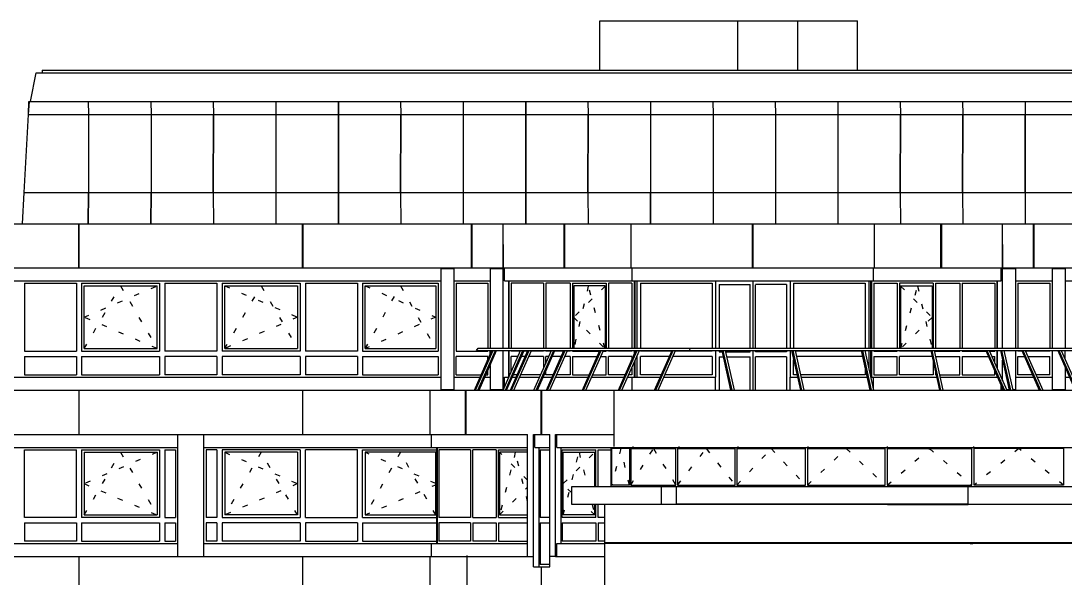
# Model space of a CAD drawing. Header units: metres. Extents: x -28.8 to 64.1, y -6.3 to 17.4.
# Drawn here: x -12.31 to 7.75, y 6.69 to 17.4 of the extents above; entities that cross this region are included whole.
import ezdxf

# ---------------------------------------------------------------- set-up
doc = ezdxf.new("R2010")
doc.units = ezdxf.units.M
for name, pattern in [('DASHDOT', [2, 1.25, -0.25, 0.25, -0.25]), ('DASHED', [0.75, 0.5, -0.25]), ('DOT', [0.25, 0, -0.25])]:
    doc.linetypes.add(name, pattern=pattern)
doc.layers.add('1', color=7, linetype='DASHED')
doc.layers.add('4', color=7, linetype='DASHDOT')

msp = doc.modelspace()

# ---------------------------------------------------------------- linework, layer by layer
at = {"layer": '1', "color": 1, "linetype": 'CONTINUOUS'}
for p, q in [((-1.183026, 16.45), (-1.183026, 17.4)), ((-1.183026, 17.4), (3.766974, 17.4)), ((1.466974, 16.45), (1.466974, 17.4)), ((2.616974, 16.45), (2.616974, 17.4)), ((3.766974, 16.45), (3.766974, 17.4)), ((-12.12827, 15.85), (-12.01548, 16.4)), ((-12.01548, 16.4), (21.97194, 16.4)), ((-11.9027, 16.45), (22.37978, 16.45)), ((-11.9027, 16.45), (-11.9027, 16.4)), ((-12.16431, 15.6025), (-12.15633, 15.85)), ((-12.16431, 15.6025), (-12.1486, 15.85)), ((-12.15633, 15.85), (22.02222, 15.85)), ((-7.4152, 15.85), (-7.4152, 13.5)), ((-7.4102, 15.85), (-7.4102, 13.5)), ((-6.2152, 15.85), (-6.2152, 13.5)), ((-6.2102, 15.85), (-6.2102, 13.5)), ((-2.6152, 15.85), (-2.6152, 13.5)), ((-2.6102, 15.85), (-2.6102, 13.5)), ((3.3848, 15.85), (3.3848, 13.5)), ((3.3898, 15.85), (3.3898, 13.5)), ((-12.24497, 14.1025), (-12.16458, 15.5975)), ((-12.16458, 15.6025), (-11.0152, 15.5975)), ((-11.0102, 15.6025), (-9.8152, 15.5975)), ((-9.8102, 15.6025), (-8.6152, 15.5975)), ((-8.6102, 15.6025), (-7.4152, 15.5975)), ((-7.4102, 15.6025), (-6.2152, 15.5975)), ((-6.2102, 15.6025), (-5.0152, 15.5975)), ((-5.0102, 15.6025), (-3.8152, 15.5975)), ((-3.8102, 15.6025), (-2.6152, 15.5975)), ((-2.6102, 15.6025), (-1.4152, 15.5975)), ((-1.4102, 15.6025), (-0.2152, 15.5975)), ((-0.2102, 15.6025), (0.9848, 15.5975)), ((0.9898, 15.6025), (2.1848, 15.5975)), ((2.1898, 15.6025), (3.3848, 15.5975)), ((3.3898, 15.6025), (4.5848, 15.5975)), ((4.5898, 15.6025), (5.7848, 15.5975)), ((5.7898, 15.6025), (6.9848, 15.5975)), ((6.9898, 15.6025), (8.1848, 15.5975)), ((-12.27737, 13.5), (-12.24525, 14.0975)), ((-12.24525, 14.1025), (-11.0152, 14.0975)), ((-11.0102, 14.1025), (-9.8152, 14.0975)), ((-9.8102, 14.1025), (-8.6152, 14.0975)), ((-8.6152, 14.0975), (-8.6102, 13.5)), ((-8.6102, 14.1025), (-7.4152, 14.0975)), ((-7.4102, 14.1025), (-6.2152, 14.0975)), ((-6.2102, 14.1025), (-5.0152, 14.0975)), ((-5.0152, 14.0975), (-5.0102, 13.5)), ((-5.0102, 14.1025), (-3.8152, 14.0975)), ((-3.8102, 14.1025), (-2.6152, 14.0975)), ((-2.6102, 14.1025), (-1.4152, 14.0975)), ((-1.4152, 14.0975), (-1.4102, 13.5)), ((-1.4102, 14.1025), (-0.2152, 14.0975)), ((-0.2102, 14.1025), (0.9848, 14.0975)), ((0.9898, 14.1025), (2.1848, 14.0975)), ((2.1898, 14.1025), (3.3848, 14.0975)), ((3.3898, 14.1025), (4.5848, 14.0975)), ((4.5848, 14.0975), (4.5898, 13.5)), ((4.5898, 14.1025), (5.7848, 14.0975)), ((5.7848, 14.0975), (5.7898, 13.5)), ((5.7898, 14.1025), (6.9848, 14.0975)), ((6.9848, 14.0975), (6.9898, 13.5)), ((6.9898, 14.1025), (8.1848, 14.0975)), ((-14.43965, 13.5), (-11.18965, 13.5)), ((-11.19965, 12.65), (-11.19965, 13.5)), ((-11.18965, 13.5), (-6.88965, 13.5)), ((-11.18965, 12.65), (-11.18965, 13.5)), ((-6.89965, 12.65), (-6.89965, 13.5)), ((-6.88965, 13.5), (-3.63965, 13.5)), ((-6.88965, 12.65), (-6.88965, 13.5)), ((-3.64965, 12.65), (-3.64965, 13.5)), ((-3.63965, 13.5), (-1.86049, 13.5)), ((-3.63965, 12.65), (-3.63965, 13.5)), ((-3.04465, 13.1), (-3.04464, 13.5)), ((-1.8739, 12.65), (-1.8739, 13.5)), ((-1.86944, 12.65), (-1.86944, 13.5)), ((-1.86049, 13.5), (1.7592, 13.5)), ((-1.86049, 12.65), (-1.86049, 13.5)), ((-0.58547, 13.1), (-0.58546, 13.5)), ((1.7492, 12.65), (1.7492, 13.5)), ((1.7592, 13.5), (5.37818, 13.5)), ((1.7592, 12.65), (1.7592, 13.5)), ((4.0942, 13.1), (4.09422, 13.5)), ((5.36923, 12.65), (5.36923, 13.5)), ((5.37818, 12.65), (5.37818, 13.5)), ((5.38264, 13.5), (7.15839, 13.5)), ((5.38264, 12.65), (5.38264, 13.5)), ((6.55338, 13.1), (6.5534, 13.5)), ((7.14839, 12.65), (7.14839, 13.5)), ((7.15839, 13.5), (10.40839, 13.5)), ((7.15839, 12.65), (7.15839, 13.5)), ((-3.04465, 13.1), (-3.04465, 12.64)), ((-3.04465, 12.65), (-3.04465, 13.1)), ((-0.58547, 12.65), (-0.58547, 13.1)), ((4.0942, 12.65), (4.0942, 13.1)), ((6.55338, 13.1), (6.55338, 12.64)), ((6.55338, 12.65), (6.55338, 13.1)), ((-14.43965, 12.65), (-11.18965, 12.65)), ((-11.18965, 12.65), (-6.88965, 12.65)), ((-6.88965, 12.65), (-3.63965, 12.65)), ((-4.24465, 12.65), (-4.24465, 10.3)), ((-3.99465, 12.65), (-3.99465, 10.3)), ((-3.63965, 12.65), (-1.86049, 12.65)), ((-3.29465, 12.65), (-3.29465, 11.11)), ((-3.01779, 12.4), (-3.01779, 12.65)), ((-1.86049, 12.65), (1.7592, 12.65)), ((-0.5669, 12.4), (-0.5669, 12.65)), ((1.7592, 12.65), (5.37818, 12.65)), ((4.07563, 12.4), (4.07563, 12.65)), ((5.38264, 12.65), (7.15839, 12.65)), ((6.52653, 12.4), (6.52653, 12.65)), ((6.80339, 12.65), (6.80339, 11.11)), ((7.15839, 12.65), (10.40839, 12.65)), ((7.50339, 12.65), (7.50339, 11.11)), ((7.75339, 12.65), (7.75339, 11.11)), ((-4.24465, 12.64), (-3.99465, 12.64)), ((-3.29465, 12.64), (-3.04465, 12.64)), ((-3.04465, 11.11), (-3.04465, 12.64)), ((6.55338, 12.64), (6.80339, 12.64)), ((6.55338, 11.11), (6.55338, 12.64)), ((7.50339, 12.64), (7.75339, 12.64)), ((-13.84465, 12.4), (-4.24465, 12.4)), ((-3.99465, 12.4), (-3.29465, 12.4)), ((-3.01779, 12.4), (6.52653, 12.4)), ((-2.93726, 11.11), (-2.93726, 12.4)), ((-0.511226, 12.4), (-0.511218, 11.11)), ((4.01995, 11.11), (4.01995, 12.4)), ((6.44599, 11.11), (6.44599, 12.4)), ((6.80339, 12.4), (7.50339, 12.4)), ((7.75339, 12.4), (17.35535, 12.4)), ((-3.59473, 10.3), (-3.25885, 11.06)), ((-3.57242, 10.3), (-3.23654, 11.06)), ((-3.55309, 11.06), (-3.5255, 11.11)), ((-3.55309, 11.06), (10.07195, 11.06)), ((-3.52767, 10.3), (-3.19179, 11.06)), ((-3.5271, 10.3), (-3.19122, 11.06)), ((-3.5255, 11.11), (10.0388, 11.11)), ((-3.50479, 10.3), (-3.16893, 11.06)), ((-3.29465, 10.978995), (-3.29465, 11.06)), ((-3.04528, 10.3), (-2.7094, 11.06)), ((-3.04465, 10.31), (-3.04465, 11.06)), ((-3.00053, 10.3), (-2.66465, 11.06)), ((-2.97822, 10.3), (-2.64236, 11.06)), ((-2.93726, 10.55), (-2.93726, 11.06)), ((-2.90316, 10.3), (-2.56728, 11.06)), ((-2.88085, 10.3), (-2.54497, 11.06)), ((-2.8361, 10.3), (-2.50022, 11.06)), ((-2.45285, 10.3), (-2.11697, 11.06)), ((-2.4081, 10.3), (-2.07222, 11.06)), ((-2.38579, 10.3), (-2.04993, 11.06)), ((-2.21171, 10.3), (-1.87583, 11.06)), ((-2.1894, 10.3), (-1.85352, 11.06)), ((-2.14465, 10.3), (-1.80877, 11.06)), ((-1.51967, 10.3), (-1.18379, 11.06)), ((-1.49736, 10.3), (-1.16148, 11.06)), ((-1.45261, 10.3), (-1.11673, 11.06)), ((-0.82755, 10.3), (-0.49167, 11.06)), ((-0.80524, 10.3), (-0.46936, 11.06)), ((-0.76049, 10.3), (-0.42461, 11.06)), ((-0.511217, 11.06), (-0.511217, 11.01577)), ((-0.13374, 10.3), (0.20214, 11.06)), ((-0.11143, 10.3), (0.22445, 11.06)), ((-0.06668, 10.3), (0.2692, 11.06)), ((0.54105, 11.06), (0.55214, 11.11)), ((1.15748, 11.06), (1.32493, 10.3)), ((1.17979, 11.06), (1.34724, 10.3)), ((1.22454, 11.06), (1.39199, 10.3)), ((2.49933, 11.06), (2.66678, 10.3)), ((2.52164, 11.06), (2.68909, 10.3)), ((2.56639, 11.06), (2.73384, 10.3)), ((3.83715, 11.06), (4.0046, 10.3)), ((3.85946, 11.06), (4.02691, 10.3)), ((3.90421, 11.06), (4.07166, 10.3)), ((4.01995, 10.55), (4.01995, 11.06)), ((5.17225, 11.06), (5.3397, 10.3)), ((5.19456, 11.06), (5.36201, 10.3)), ((5.23931, 11.06), (5.40676, 10.3)), ((6.23019, 11.06), (6.56608, 10.3)), ((6.25251, 11.06), (6.58839, 10.3)), ((6.29726, 11.06), (6.63314, 10.3)), ((6.44599, 10.723467), (6.44599, 11.06)), ((6.51229, 11.06), (6.67974, 10.3)), ((6.5346, 11.06), (6.70205, 10.3)), ((6.57935, 11.06), (6.7468, 10.3)), ((6.80339, 11.06), (6.80339, 10.3)), ((6.92177, 11.06), (7.25765, 10.3)), ((6.94408, 11.06), (7.27996, 10.3)), ((6.98883, 11.06), (7.32471, 10.3)), ((7.50339, 11.06), (7.50339, 10.3)), ((7.61333, 11.06), (7.94921, 10.3)), ((7.63564, 11.06), (7.97152, 10.3)), ((7.68039, 11.06), (8.01627, 10.3)), ((7.75339, 10.894822), (7.75339, 11.06)), ((-0.511216, 10.864035), (-0.511214, 10.55)), ((6.55338, 10.480474), (6.55338, 10.873506)), ((-3.29465, 10.775515), (-3.29465, 10.3)), ((7.75339, 10.743084), (7.75339, 10.3)), ((-13.84465, 10.55), (-4.24465, 10.55)), ((-3.99465, 10.55), (-3.484243, 10.55)), ((-3.39431, 10.55), (-3.29465, 10.55)), ((-3.01779, 10.55), (-2.934793, 10.55)), ((-3.01779, 10.362202), (-3.01779, 10.55)), ((-2.86774, 10.55), (-2.792673, 10.55)), ((-2.725613, 10.55), (-2.342363, 10.55)), ((-2.27531, 10.55), (-2.101223, 10.55)), ((-2.034163, 10.55), (-1.409183, 10.55)), ((-1.342123, 10.55), (-0.717063, 10.55)), ((-0.650003, 10.55), (-0.023253, 10.55)), ((-0.5669, 10.3), (-0.5669, 10.55)), ((0.043807, 10.55), (1.03941, 10.55)), ((1.03941, 10.3), (1.03941, 10.55)), ((2.46941, 10.55), (2.611698, 10.55)), ((2.46941, 10.3), (2.46941, 10.55)), ((2.678758, 10.55), (3.949518, 10.55)), ((4.016578, 10.55), (5.284618, 10.55)), ((4.07563, 10.3), (4.07563, 10.55)), ((5.351678, 10.55), (6.45559, 10.55)), ((6.44599, 10.55), (6.44599, 10.571721)), ((6.52653, 10.541228), (6.52653, 10.55)), ((6.80339, 10.55), (7.147163, 10.55)), ((7.214223, 10.55), (7.50339, 10.55)), ((7.75339, 10.55), (7.838723, 10.55)), ((-25.47417, 10.3), (-3.75401, 10.3)), ((-11.19965, 10.295), (-11.19965, 9.45)), ((-6.89965, 10.301426), (-6.89965, 9.45)), ((-4.45295, 10.3), (-4.45295, 9.45)), ((-4.24465, 10.31), (-3.99465, 10.31)), ((-3.76742, 9.45), (-3.76742, 10.3)), ((-3.76296, 9.45), (-3.76296, 10.3)), ((-3.75401, 10.3), (-2.30317, 10.3)), ((-3.75401, 9.45), (-3.75401, 10.3)), ((-3.29465, 10.31), (-3.04465, 10.31)), ((-3.04465, 10.301426), (-3.04465, 10.31)), ((-2.31658, 9.45), (-2.31658, 10.3)), ((-2.31212, 9.45), (-2.31212, 10.3)), ((-2.30317, 10.3), (-0.85233, 10.3)), ((-2.30317, 9.45), (-2.30317, 10.3)), ((-0.91194, 9.215), (-0.91194, 10.295)), ((-0.86574, 10.295), (-0.86574, 10.3)), ((-0.86128, 10.295), (-0.86128, 10.3)), ((-0.85233, 10.3), (1.06508, 10.3)), ((-0.85233, 10.295), (-0.85233, 10.3)), ((0.09967, 10.3), (0.09967, 10.295)), ((0.10859, 10.3), (0.10859, 10.295)), ((1.05167, 10.295), (1.05167, 10.3)), ((1.05613, 10.295), (1.05613, 10.3)), ((1.06508, 10.3), (2.51592, 10.3)), ((1.06508, 10.295), (1.06508, 10.3)), ((2.50251, 10.295), (2.50251, 10.3)), ((2.50697, 10.295), (2.50697, 10.3)), ((2.51592, 10.3), (3.96676, 10.3)), ((2.51592, 10.295), (2.51592, 10.3)), ((3.95335, 10.295), (3.95335, 10.3)), ((3.95781, 10.295), (3.95781, 10.3)), ((3.96676, 10.3), (6.28585, 10.3)), ((3.96676, 10.295), (3.96676, 10.3)), ((5.56084, 10.3), (5.56084, 10.295)), ((6.27585, 10.295), (6.27585, 10.3)), ((6.28585, 10.3), (7.47578, 10.3)), ((6.28585, 10.295), (6.28585, 10.3)), ((6.52653, 10.3), (6.52653, 10.389488)), ((6.55338, 10.3), (6.55338, 10.328736)), ((6.55339, 10.31), (6.56166, 10.31)), ((6.55339, 10.3), (6.55339, 10.31)), ((6.628721, 10.31), (6.677537, 10.31)), ((6.744597, 10.31), (6.80339, 10.31)), ((7.23694, 10.3), (7.23694, 10.295)), ((7.46237, 10.295), (7.46237, 10.3)), ((7.46683, 10.295), (7.46683, 10.3)), ((7.47578, 10.3), (8.92662, 10.3)), ((7.47578, 10.295), (7.47578, 10.3)), ((7.50339, 10.31), (7.75339, 10.31)), ((-15.04465, 9.45), (-8.74965, 9.45)), ((-13.84465, 9.45), (-9.29465, 9.45)), ((-9.29465, 7.1), (-9.29465, 9.45)), ((-8.79465, 9.45), (-3.75401, 9.45)), ((-8.79465, 7.1), (-8.79465, 9.45)), ((-4.41942, 9.2), (-4.41942, 9.45)), ((-3.75401, 9.45), (-2.57305, 9.45)), ((-2.57305, 7.1), (-2.57305, 9.45)), ((-2.4615, 9.45), (-2.30317, 9.45)), ((-2.4615, 6.9), (-2.4615, 9.45)), ((-2.43465, 9.2), (-2.43465, 9.45)), ((-2.30317, 9.45), (-2.14916, 9.45)), ((-2.14916, 6.9), (-2.14916, 9.45)), ((-2.0376, 9.45), (-0.91194, 9.45)), ((-2.0376, 7.1), (-2.0376, 9.45)), ((-2.01075, 9.2), (-2.01075, 9.45)), ((-13.84465, 9.2), (-9.29465, 9.2)), ((-8.79465, 9.2), (-2.57305, 9.2)), ((-4.31886, 7.35), (-4.31886, 9.2)), ((-2.43465, 9.2), (-2.14916, 9.2)), ((-2.35411, 6.9), (-2.35411, 9.2)), ((-2.01075, 9.2), (21.88023, 9.2)), ((-1.93022, 7.35), (-1.93022, 9.2)), ((-0.96592, 8.45), (-0.96592, 9.2)), ((-0.550872, 9.215), (-0.55087, 9.2)), ((0.33922, 9.2), (0.33922, 9.215)), ((1.47231, 9.2), (1.47231, 9.215)), ((2.81875, 9.2), (2.81875, 9.215)), ((4.34253, 9.2), (4.34253, 9.215)), ((6.00292, 9.2), (6.00292, 9.215)), ((-1.72741, 8.1), (-1.72741, 8.45)), ((-1.72741, 8.45), (11.24091, 8.45)), ((-0.003366, 8.103062), (-0.003366, 8.45)), ((0.28946, 8.1), (0.28946, 8.45)), ((5.89039, 8.45), (7.68337, 8.45)), ((5.89039, 8.1), (5.89039, 8.45)), ((4.34253, 8.1), (-1.72741, 8.1)), ((-1.08768, 7.365), (-1.08768, 8.1)), ((0.28946, 8.115), (1.42874, 8.115)), ((0.28946, 8.1), (0.28946, 8.115)), ((0.33922, 8.1), (0.33922, 8.115)), ((1.42874, 8.115), (5.89039, 8.115)), ((1.47231, 8.1), (1.47231, 8.115)), ((2.81875, 8.1), (2.81875, 8.115)), ((4.34253, 8.1), (4.34253, 8.115)), ((4.34253, 8.1), (5.89039, 8.1)), ((5.92829, 8.1), (5.89039, 8.1)), ((11.24091, 8.1), (5.92829, 8.1)), ((-13.84465, 7.35), (-9.29465, 7.35)), ((-8.79465, 7.35), (-2.57305, 7.35)), ((-4.41942, 7.1), (-4.41942, 7.35)), ((-2.01075, 7.35), (-1.08944, 7.35)), ((-2.01075, 7.1), (-2.01075, 7.35)), ((11.24091, 7.365), (-1.08944, 7.365)), ((-1.08944, 6.015), (-1.08944, 7.35)), ((9.49091, 7.35), (-1.08944, 7.35)), ((-0.86997, 7.35), (-0.86997, 7.365)), ((0.33922, 7.35), (0.33922, 7.365)), ((1.47231, 7.35), (1.47231, 7.365)), ((2.81875, 7.35), (2.81875, 7.365)), ((4.34253, 7.35), (4.34253, 7.365)), ((5.92829, 7.365), (5.98409, 7.365)), ((5.92829, 7.35), (5.98409, 7.35)), ((6.00293, 7.35), (6.00293, 7.365)), ((-13.84465, 7.1), (-9.29465, 7.1)), ((-11.19965, 7.110288), (-11.19965, 6.25)), ((-9.29465, 7.1), (-8.79465, 7.1)), ((-8.79465, 7.1), (-2.57305, 7.1)), ((-6.89965, 7.081702), (-6.89965, 6.25)), ((-4.45295, 7.1), (-4.45295, 0)), ((-3.73317, 6.25), (-3.73317, 7.119591)), ((-2.57305, 7.1), (-2.4615, 7.1)), ((-2.0376, 7.1), (-2.14916, 7.1)), ((-2.0376, 7.1), (-1.08944, 7.1)), ((-2.4615, 6.9), (-2.14916, 6.9)), ((-2.30934, 6.25), (-2.30934, 6.9))]:
    msp.add_line(p, q, dxfattribs=at)
for points in [[(-11.0152, 15.85), (-11.0102, 15.6025), (-11.0102, 14.1025), (-11.0152, 13.5), (-11.0102, 14.0975)], [(-9.8152, 15.85), (-9.8102, 15.6025), (-9.8102, 14.1025), (-9.8152, 13.5), (-9.8102, 14.0975)], [(-8.6152, 15.85), (-8.6102, 15.6025), (-8.6152, 14.1025), (-8.6102, 15.5975)], [(-5.0152, 15.85), (-5.0102, 15.6025), (-5.0152, 14.1025), (-5.0102, 15.5975)], [(-3.8152, 15.85), (-3.8102, 15.6025), (-3.8102, 14.1025), (-3.8102, 13.5)], [(-1.4152, 15.85), (-1.4102, 15.6025), (-1.4152, 14.1025), (-1.4102, 15.5975)], [(-0.2152, 15.85), (-0.2102, 15.6025), (-0.2102, 14.1025), (-0.2152, 13.5), (-0.2102, 14.0975)], [(0.9848, 15.85), (0.9898, 15.6025), (0.9898, 14.1025), (0.9898, 13.5)], [(2.1848, 15.85), (2.1898, 15.6025), (2.1898, 14.1025), (2.1898, 13.5)], [(4.5848, 15.85), (4.5898, 15.6025), (4.5848, 14.1025), (4.5898, 15.5975)], [(5.7848, 15.85), (5.7898, 15.6025), (5.7848, 14.1025), (5.7898, 15.5975)], [(6.9848, 15.85), (6.9898, 15.6025), (6.9848, 14.1025), (6.9898, 15.5975)]]:
    msp.add_lwpolyline(points, dxfattribs=at)
at = {"layer": '4', "color": 1, "linetype": 'CONTINUOUS'}
for p, q in [((-12.24465, 12.355), (-12.24465, 11.05)), ((-12.24465, 12.355), (-11.24465, 12.355)), ((-11.24465, 12.355), (-11.24465, 11.05)), ((-11.14465, 12.355), (-11.14465, 11.05)), ((-11.14465, 12.355), (-9.64465, 12.355)), ((-9.64465, 12.355), (-9.64465, 11.05)), ((-9.54465, 12.355), (-9.54465, 11.05)), ((-9.54465, 12.355), (-8.54465, 12.355)), ((-8.54465, 12.355), (-8.54465, 11.05)), ((-8.44465, 12.355), (-8.44465, 11.05)), ((-8.44465, 12.355), (-6.94465, 12.355)), ((-6.94465, 12.355), (-6.94465, 11.05)), ((-6.84465, 12.355), (-6.84465, 11.05)), ((-6.84465, 12.355), (-5.84465, 12.355)), ((-5.84465, 12.355), (-5.84465, 11.05)), ((-5.74465, 12.355), (-5.74465, 11.05)), ((-5.74465, 12.355), (-4.28965, 12.355)), ((-4.28965, 12.355), (-4.28965, 11.05)), ((-3.94965, 12.355), (-3.94965, 11.05)), ((-3.94965, 12.355), (-3.33965, 12.355)), ((-3.33965, 12.355), (-3.33965, 11.11)), ((-2.93725, 12.4), (-2.93725, 11.11)), ((-2.89263, 12.355), (-2.89263, 11.11)), ((-2.267956, 12.355), (-2.89263, 12.355)), ((-2.267956, 12.355), (-2.267956, 11.11)), ((-2.223336, 12.355), (-2.223336, 11.11)), ((-1.75483, 12.355), (-2.223336, 12.355)), ((-1.75483, 12.355), (-1.75483, 11.11)), ((-1.71021, 12.355), (-1.063226, 12.355)), ((-1.71021, 12.355), (-1.71021, 11.11)), ((-1.6879, 12.305), (-1.6879, 11.11)), ((-1.085535, 12.305), (-1.6879, 12.305)), ((-1.085535, 12.305), (-1.085535, 11.11)), ((-1.063226, 12.355), (-1.063226, 11.11)), ((-0.57241, 12.355), (-1.018606, 12.355)), ((-1.018606, 12.355), (-1.018606, 11.11)), ((-0.57241, 12.355), (-0.57241, 11.11)), ((-0.52779, 12.4), (-0.52779, 11.11)), ((-0.47408, 12.4), (-0.47408, 11.11)), ((-0.405729, 12.355), (-0.405729, 11.11)), ((-0.405729, 12.355), (0.971059, 12.355)), ((0.971059, 12.355), (0.971059, 11.11)), ((1.03941, 12.4), (1.03941, 11.11)), ((1.10941, 12.330693), (1.10941, 11.11)), ((1.10941, 12.330693), (1.70441, 12.330693)), ((1.70441, 11.11), (1.70441, 12.330693)), ((1.75441, 12.4), (1.75441, 11.11)), ((2.39941, 12.330693), (1.80441, 12.330693)), ((1.80441, 11.11), (1.80441, 12.326475)), ((2.39941, 12.330693), (2.39941, 11.11)), ((2.46941, 12.4), (2.46941, 11.11)), ((2.537757, 12.355), (2.537757, 11.11)), ((2.537757, 12.355), (3.914453, 12.355)), ((3.914453, 12.355), (3.914453, 11.11)), ((3.9828, 12.4), (3.9828, 11.11)), ((4.03652, 12.4), (4.03652, 11.11)), ((4.08114, 12.355), (4.08114, 11.11)), ((4.08114, 12.355), (4.52734, 12.355)), ((4.52734, 12.355), (4.52734, 11.11)), ((5.21895, 12.355), (4.57196, 12.355)), ((4.57196, 12.355), (4.57196, 11.11)), ((4.59427, 12.305), (4.59427, 11.11)), ((4.59427, 12.305), (5.19664, 12.305)), ((5.19664, 12.305), (5.19664, 11.11)), ((5.21895, 12.355), (5.21895, 11.11)), ((5.26357, 12.355), (5.73208, 12.355)), ((5.26357, 12.355), (5.26357, 11.11)), ((5.73208, 12.355), (5.73208, 11.11)), ((5.7767, 12.355), (5.7767, 11.11)), ((5.7767, 12.355), (6.40138, 12.355)), ((6.40138, 12.355), (6.40138, 11.11)), ((6.446, 12.4), (6.446, 11.11)), ((6.84839, 12.355), (6.84839, 11.11)), ((6.84839, 12.355), (7.45839, 12.355)), ((7.45839, 12.355), (7.45839, 11.11)), ((-12.24465, 11.05), (-11.24465, 11.05)), ((-11.14465, 11.05), (-9.64465, 11.05)), ((-8.54465, 11.05), (-9.54465, 11.05)), ((-6.94465, 11.05), (-8.44465, 11.05)), ((-8.39465, 11.1), (-6.99465, 11.1)), ((-5.84465, 11.05), (-6.84465, 11.05)), ((-5.74465, 11.05), (-4.28965, 11.05)), ((-5.69465, 11.1), (-4.33965, 11.1)), ((-3.94965, 11.05), (-3.33965, 11.05)), ((-3.33965, 11.06), (-3.33965, 11.05)), ((-2.93725, 11.06), (-2.93725, 10.55)), ((-2.89263, 11.06), (-2.89263, 11.05)), ((-2.713819, 11.05), (-2.89263, 11.05)), ((-2.571699, 11.05), (-2.646779, 11.05)), ((-2.267956, 11.05), (-2.504639, 11.05)), ((-2.267956, 11.06), (-2.267956, 11.05)), ((-2.223336, 11.06), (-2.223336, 11.05)), ((-2.121389, 11.05), (-2.223336, 11.05)), ((-1.880249, 11.05), (-2.054349, 11.05)), ((-1.75483, 11.05), (-1.813189, 11.05)), ((-1.75483, 11.06), (-1.75483, 11.05)), ((-1.71021, 11.06), (-1.71021, 11.05)), ((-1.71021, 11.05), (-1.188209, 11.05)), ((-1.121149, 11.05), (-1.063226, 11.05)), ((-1.063226, 11.06), (-1.063226, 11.05)), ((-1.018606, 11.06), (-1.018606, 11.05)), ((-0.57241, 11.05), (-1.018606, 11.05)), ((-0.57241, 11.06), (-0.57241, 11.05)), ((-0.52779, 11.06), (-0.52779, 10.978271)), ((-0.405729, 11.06), (-0.405729, 11.05)), ((0.197721, 11.05), (-0.405729, 11.05)), ((0.971059, 11.05), (0.264781, 11.05)), ((0.971059, 11.06), (0.971059, 11.05)), ((1.03941, 11.06), (1.03941, 10.55)), ((1.10941, 11.06), (1.10941, 11.038614)), ((1.10941, 11.038614), (1.162192, 11.038614)), ((1.229252, 11.038614), (1.70441, 11.038614)), ((1.70441, 11.038614), (1.70441, 11.06)), ((1.75441, 11.06), (1.75441, 10.3)), ((1.80441, 11.038614), (1.80441, 11.06)), ((2.39941, 11.038614), (1.80441, 11.038614)), ((2.39941, 11.06), (2.39941, 11.038614)), ((2.46941, 11.06), (2.46941, 10.55)), ((3.839353, 11.05), (2.568593, 11.05)), ((3.914453, 11.05), (3.906413, 11.05)), ((3.914453, 11.06), (3.914453, 11.05)), ((3.9828, 11.06), (3.9828, 10.703306)), ((4.03652, 11.06), (4.03652, 10.55)), ((4.08114, 11.06), (4.08114, 11.05)), ((4.08114, 11.05), (4.52734, 11.05)), ((4.52734, 11.06), (4.52734, 11.05)), ((4.57196, 11.06), (4.57196, 11.05)), ((5.174453, 11.05), (4.57196, 11.05)), ((5.26357, 11.06), (5.26357, 11.05)), ((5.26357, 11.05), (5.73208, 11.05)), ((5.73208, 11.06), (5.73208, 11.05)), ((5.7767, 11.06), (5.7767, 11.05)), ((5.7767, 11.05), (6.23461, 11.05)), ((6.301679, 11.05), (6.40138, 11.05)), ((6.40138, 11.06), (6.40138, 11.05)), ((6.446, 11.06), (6.446, 10.723444)), ((6.84839, 11.06), (6.84839, 11.05)), ((6.926189, 11.05), (6.84839, 11.05)), ((7.45839, 11.05), (6.993249, 11.05)), ((7.45839, 11.06), (7.45839, 11.05)), ((-12.24465, 10.95), (-11.24465, 10.95)), ((-12.24465, 10.95), (-12.24465, 10.595)), ((-11.24465, 10.95), (-11.24465, 10.595)), ((-11.14465, 10.95), (-9.64465, 10.95)), ((-11.14465, 10.95), (-11.14465, 10.595)), ((-9.64465, 10.95), (-9.64465, 10.595)), ((-8.54465, 10.95), (-9.54465, 10.95)), ((-9.54465, 10.95), (-9.54465, 10.595)), ((-8.54465, 10.95), (-8.54465, 10.595)), ((-6.94465, 10.95), (-8.44465, 10.95)), ((-8.44465, 10.95), (-8.44465, 10.595)), ((-6.94465, 10.95), (-6.94465, 10.595)), ((-5.84465, 10.95), (-6.84465, 10.95)), ((-6.84465, 10.95), (-6.84465, 10.595)), ((-5.84465, 10.95), (-5.84465, 10.595)), ((-5.74465, 10.95), (-4.28965, 10.95)), ((-5.74465, 10.95), (-5.74465, 10.595)), ((-4.28965, 10.95), (-4.28965, 10.595)), ((-3.33965, 10.95), (-3.94965, 10.95)), ((-3.94965, 10.595), (-3.94965, 10.95)), ((-3.33965, 10.877173), (-3.33965, 10.95)), ((-2.758014, 10.95), (-2.89263, 10.95)), ((-2.89263, 10.645402), (-2.89263, 10.95)), ((-2.615894, 10.95), (-2.690971, 10.95)), ((-2.267956, 10.95), (-2.548834, 10.95)), ((-2.267956, 10.95), (-2.267956, 10.718363)), ((-2.165584, 10.95), (-2.223336, 10.95)), ((-2.223336, 10.819324), (-2.223336, 10.95)), ((-1.924444, 10.95), (-2.098541, 10.95)), ((-1.75483, 10.95), (-1.857384, 10.95)), ((-1.75483, 10.95), (-1.75483, 10.595)), ((-1.71021, 10.95), (-1.232404, 10.95)), ((-1.71021, 10.95), (-1.71021, 10.595)), ((-1.165344, 10.95), (-1.063226, 10.95)), ((-1.063226, 10.595), (-1.063226, 10.95)), ((-0.57241, 10.95), (-1.018606, 10.95)), ((-1.018606, 10.595), (-1.018606, 10.95)), ((-0.57241, 10.95), (-0.57241, 10.877309)), ((-0.47408, 10.948064), (-0.47408, 10.55)), ((0.153526, 10.95), (-0.405729, 10.95)), ((-0.405729, 10.595), (-0.405729, 10.95)), ((0.971059, 10.95), (0.220586, 10.95)), ((0.971059, 10.95), (0.971059, 10.595)), ((1.10941, 10.939604), (1.10941, 10.3)), ((1.10941, 10.939604), (1.184007, 10.939604)), ((1.251067, 10.939604), (1.70441, 10.939604)), ((1.70441, 10.3), (1.70441, 10.939604)), ((2.39941, 10.939604), (1.80441, 10.939604)), ((1.80441, 10.3), (1.80441, 10.939604)), ((2.39941, 10.939604), (2.39941, 10.3)), ((2.537757, 10.595), (2.537757, 10.885594)), ((3.861386, 10.95), (2.590626, 10.95)), ((4.08114, 10.95), (4.52734, 10.95)), ((4.08114, 10.95), (4.08114, 10.595)), ((4.52734, 10.595), (4.52734, 10.95)), ((5.196486, 10.95), (4.57196, 10.95)), ((4.57196, 10.595), (4.57196, 10.95)), ((5.21895, 10.848044), (5.21895, 10.595)), ((5.26357, 10.95), (5.73208, 10.95)), ((5.73208, 10.595), (5.73208, 10.95)), ((5.7767, 10.95), (6.278806, 10.95)), ((5.7767, 10.95), (5.7767, 10.595)), ((6.345874, 10.95), (6.40138, 10.95)), ((6.40138, 10.824406), (6.40138, 10.95)), ((6.84839, 10.95), (6.970384, 10.95)), ((6.84839, 10.595), (6.84839, 10.95)), ((7.037444, 10.95), (7.45839, 10.95)), ((7.45839, 10.595), (7.45839, 10.95)), ((-3.33965, 10.595), (-3.33965, 10.673687)), ((-2.223336, 10.595), (-2.223336, 10.667609)), ((-0.57241, 10.725572), (-0.57241, 10.595)), ((-0.52779, 10.826533), (-0.52779, 10.55)), ((3.914453, 10.709146), (3.914453, 10.595)), ((5.26357, 10.645529), (5.26357, 10.595)), ((6.40138, 10.595), (6.40138, 10.672658)), ((-12.24465, 10.595), (-11.24465, 10.595)), ((-11.14465, 10.595), (-9.64465, 10.595)), ((-8.54465, 10.595), (-9.54465, 10.595)), ((-6.94465, 10.595), (-8.44465, 10.595)), ((-5.84465, 10.595), (-6.84465, 10.595)), ((-5.74465, 10.595), (-4.28965, 10.595)), ((-3.94965, 10.595), (-3.464356, 10.595)), ((-3.374423, 10.595), (-3.33965, 10.595)), ((-2.772786, 10.595), (-2.847853, 10.595)), ((-2.322476, 10.595), (-2.705726, 10.595)), ((-2.081336, 10.595), (-2.223336, 10.595)), ((-1.75483, 10.595), (-2.014276, 10.595)), ((-1.71021, 10.595), (-1.389296, 10.595)), ((-1.322236, 10.595), (-1.063226, 10.595)), ((-0.697176, 10.595), (-1.018606, 10.595)), ((-0.57241, 10.595), (-0.630116, 10.595)), ((-0.003366, 10.595), (-0.405729, 10.595)), ((0.971059, 10.595), (0.063694, 10.595)), ((2.601783, 10.595), (2.537757, 10.595)), ((3.914453, 10.595), (2.668843, 10.595)), ((4.08114, 10.595), (4.52734, 10.595)), ((5.21895, 10.595), (4.57196, 10.595)), ((5.26357, 10.595), (5.274703, 10.595)), ((5.341763, 10.595), (5.73208, 10.595)), ((5.7767, 10.595), (6.40138, 10.595)), ((6.446, 10.571698), (6.446, 10.55)), ((7.127276, 10.595), (6.84839, 10.595)), ((7.45839, 10.595), (7.194336, 10.595)), ((-12.24465, 7.85), (-12.24465, 9.155)), ((-12.24465, 9.155), (-11.24465, 9.155)), ((-11.24465, 7.85), (-11.24465, 9.155)), ((-11.14465, 9.155), (-11.14465, 7.85)), ((-11.14465, 9.155), (-9.64465, 9.155)), ((-9.64465, 9.155), (-9.64465, 7.85)), ((-9.54465, 9.155), (-9.54465, 7.85)), ((-9.54465, 9.155), (-9.33965, 9.155)), ((-9.33965, 9.155), (-9.33965, 7.85)), ((-8.54465, 9.155), (-8.54465, 7.85)), ((-8.44465, 9.155), (-8.44465, 7.85)), ((-6.94465, 9.155), (-8.44465, 9.155)), ((-6.94465, 9.155), (-6.94465, 7.85)), ((-6.84465, 7.85), (-6.84465, 9.155)), ((-5.84465, 9.155), (-6.84465, 9.155)), ((-5.84465, 7.85), (-5.84465, 9.155)), ((-5.74465, 7.85), (-5.74465, 9.155)), ((-5.74465, 9.155), (-4.31886, 9.155)), ((-4.31219, 9.2), (-4.31219, 7.35)), ((-4.280953, 9.155), (-4.280953, 7.85)), ((-3.670503, 9.155), (-4.280953, 9.155)), ((-3.670503, 9.155), (-3.670503, 7.85)), ((-3.625879, 7.85), (-3.625879, 9.155)), ((-3.179643, 9.155), (-3.625879, 9.155)), ((-3.179643, 9.155), (-3.179643, 7.85)), ((-3.13502, 9.155), (-2.57305, 9.155)), ((-3.13502, 7.85), (-3.13502, 9.155)), ((-2.334036, 9.155), (-2.334036, 7.85)), ((-2.334036, 9.155), (-2.14916, 9.155)), ((-1.283218, 8.45), (-1.283218, 9.105)), ((-1.260908, 8.45), (-1.260908, 9.155)), ((-1.216289, 8.45), (-1.216289, 9.155)), ((-1.216289, 9.155), (-0.96592, 9.155)), ((-0.615807, 9.175), (-0.954973, 9.175)), ((-0.592526, 9.175), (0.277126, 9.175)), ((0.305173, 9.175), (1.413027, 9.175)), ((1.447411, 9.175), (2.763849, 9.175)), ((2.803651, 9.175), (4.293489, 9.175)), ((4.337645, 9.175), (5.961065, 9.175)), ((7.721996, 9.175), (6.008394, 9.175)), ((-1.283218, 7.9), (-1.283218, 8.1)), ((-1.260908, 7.85), (-1.260908, 8.1)), ((-1.216289, 7.85), (-1.216289, 8.1)), ((-11.24465, 7.85), (-12.24465, 7.85)), ((-9.64465, 7.85), (-11.14465, 7.85)), ((-9.54465, 7.85), (-9.33965, 7.85)), ((-8.54465, 7.85), (-8.74965, 7.85)), ((-8.44465, 7.85), (-6.94465, 7.85)), ((-6.84465, 7.85), (-5.84465, 7.85)), ((-5.74465, 7.85), (-4.31886, 7.85)), ((-3.670503, 7.85), (-4.280953, 7.85)), ((-3.625879, 7.85), (-3.179643, 7.85)), ((-3.13502, 7.85), (-2.57305, 7.85)), ((-2.14916, 7.85), (-2.334036, 7.85)), ((-1.260908, 7.85), (-1.910126, 7.85)), ((-1.08768, 7.85), (-1.216289, 7.85)), ((-12.24465, 7.75), (-12.24465, 7.395)), ((-12.24465, 7.75), (-11.24465, 7.75)), ((-11.24465, 7.75), (-11.24465, 7.395)), ((-11.14465, 7.75), (-9.64465, 7.75)), ((-11.14465, 7.75), (-11.14465, 7.395)), ((-9.64465, 7.75), (-9.64465, 7.395)), ((-9.54465, 7.75), (-9.54465, 7.395)), ((-9.54465, 7.75), (-9.33965, 7.75)), ((-9.33965, 7.75), (-9.33965, 7.395)), ((-8.74965, 7.75), (-8.74965, 7.395)), ((-8.54465, 7.75), (-8.74965, 7.75)), ((-8.54465, 7.75), (-8.54465, 7.395)), ((-6.94465, 7.75), (-8.44465, 7.75)), ((-8.44465, 7.75), (-8.44465, 7.395)), ((-6.94465, 7.75), (-6.94465, 7.395)), ((-6.84465, 7.75), (-6.84465, 7.395)), ((-5.84465, 7.75), (-6.84465, 7.75)), ((-5.84465, 7.75), (-5.84465, 7.395)), ((-5.74465, 7.75), (-5.74465, 7.395)), ((-5.74465, 7.75), (-4.31886, 7.75)), ((-3.670503, 7.75), (-4.280953, 7.75)), ((-4.280953, 7.75), (-4.280953, 7.395)), ((-3.670503, 7.75), (-3.670503, 7.395)), ((-3.625879, 7.75), (-3.179643, 7.75)), ((-3.625879, 7.75), (-3.625879, 7.395)), ((-3.179643, 7.75), (-3.179643, 7.395)), ((-3.13502, 7.75), (-2.57305, 7.75)), ((-3.13502, 7.75), (-3.13502, 7.395)), ((-2.334036, 7.75), (-2.14916, 7.75)), ((-2.334036, 7.75), (-2.334036, 6.945)), ((-1.910126, 7.75), (-1.910126, 7.395)), ((-1.910126, 7.75), (-1.260908, 7.75)), ((-1.260908, 7.75), (-1.260908, 7.395)), ((-1.216289, 7.75), (-1.216289, 7.395)), ((-1.216289, 7.75), (-1.08768, 7.75)), ((-11.24465, 7.395), (-12.24465, 7.395)), ((-11.14465, 7.395), (-9.64465, 7.395)), ((-9.54465, 7.395), (-9.33965, 7.395)), ((-8.54465, 7.395), (-8.74965, 7.395)), ((-6.94465, 7.395), (-8.44465, 7.395)), ((-6.84465, 7.395), (-5.84465, 7.395)), ((-5.74465, 7.395), (-4.31886, 7.395)), ((-3.670503, 7.395), (-4.280953, 7.395)), ((-3.179643, 7.395), (-3.625879, 7.395)), ((-3.13502, 7.395), (-2.57305, 7.395)), ((-1.260908, 7.395), (-1.910126, 7.395)), ((-1.08768, 7.395), (-1.216289, 7.395)), ((-2.14916, 6.945), (-2.334036, 6.945))]:
    msp.add_line(p, q, dxfattribs=at)
at = {"layer": '4', "color": 1, "linetype": 'DOT'}
for p, q in [((-4.33965, 8.5025), (-5.69465, 9.105)), ((-2.57305, 8.567261), (-3.112708, 9.105)), ((-1.887816, 8.5025), (-1.283218, 9.105)), ((-1.72741, 8.326899), (-1.887816, 8.48106))]:
    msp.add_line(p, q, dxfattribs=at)
at = {"layer": '4', "color": 1, "linetype": 'CONTINUOUS'}
for points in [[(-11.09465, 11.1), (-11.09465, 12.305), (-9.69465, 12.305)], [(-11.09465, 11.1), (-9.69465, 11.1), (-9.69465, 12.305)], [(-8.39465, 11.1), (-8.39465, 12.305), (-6.99465, 12.305), (-6.99465, 11.1)], [(-5.69465, 11.1), (-5.69465, 12.305), (-4.33965, 12.305), (-4.33965, 11.1)], [(-11.09465, 9.105), (-11.09465, 7.9), (-9.69465, 7.9)], [(-11.09465, 9.105), (-9.69465, 9.105), (-9.69465, 7.9)], [(-8.54465, 9.155), (-8.74965, 9.155), (-8.74965, 7.85)], [(-6.99465, 9.105), (-6.99465, 7.9), (-8.39465, 7.9)], [(-6.99465, 9.105), (-8.39465, 9.105), (-8.39465, 7.9)], [(-5.69465, 7.9), (-4.33965, 7.9), (-4.33965, 9.105), (-5.69465, 9.105), (-5.69465, 7.9)], [(-2.57305, 9.105), (-3.112708, 9.105), (-3.112708, 7.9), (-2.57305, 7.9)], [(-1.910126, 7.85), (-1.910126, 9.155), (-1.260908, 9.155)], [(-1.283218, 7.9), (-1.887816, 7.9), (-1.887816, 9.105), (-1.283218, 9.105)], [(-0.615807, 9.175), (-0.615807, 8.475), (-0.954973, 8.475), (-0.954973, 9.175)], [(-0.592526, 9.175), (-0.592526, 8.475), (0.277126, 8.475), (0.277126, 9.175)], [(0.305173, 9.175), (0.305173, 8.475), (1.413027, 8.475), (1.413027, 9.175)], [(1.447411, 9.175), (1.447411, 8.475), (2.763849, 8.475), (2.763849, 9.175)], [(2.803651, 9.175), (2.803651, 8.475), (4.293489, 8.475), (4.293489, 9.175)], [(4.337645, 9.175), (4.337645, 8.475), (5.961065, 8.475), (5.961065, 9.175)], [(7.721996, 9.175), (7.721996, 8.475), (6.008394, 8.475), (6.008394, 9.175)]]:
    msp.add_lwpolyline(points, dxfattribs=at)
at = {"layer": '4', "color": 1, "linetype": 'DOT'}
for points in [[(-11.09465, 11.1), (-10.39465, 12.305), (-9.69465, 11.1)], [(-9.69465, 11.1), (-11.09465, 11.7025), (-9.69465, 12.305)], [(-8.39465, 11.1), (-7.69465, 12.305), (-6.99465, 11.1)], [(-8.39465, 12.305), (-6.99465, 11.7025), (-8.39465, 11.1)], [(-5.69465, 12.305), (-4.33965, 11.7025), (-5.69465, 11.1), (-5.01715, 12.305), (-4.33965, 11.1)], [(-1.085535, 12.3), (-1.6879, 11.7), (-1.095575, 11.11)], [(-1.088231, 11.11), (-1.409028, 12.3), (-1.685576, 11.11)], [(4.59427, 12.3), (5.19664, 11.7), (4.60431, 11.11)], [(4.596966, 11.11), (4.917765, 12.3), (5.194316, 11.11)], [(-9.69465, 9.105), (-11.09465, 8.5025), (-9.69465, 7.9)], [(-11.09465, 7.9), (-10.39465, 9.105), (-9.69465, 7.9)], [(-8.39465, 9.105), (-6.99465, 8.5025), (-8.39465, 7.9)], [(-6.99465, 7.9), (-7.69465, 9.105), (-8.39465, 7.9)], [(-4.33965, 7.9), (-5.01715, 9.105), (-5.69465, 7.9), (-4.33965, 8.48106)], [(-2.57305, 8.159043), (-2.810383, 9.105), (-3.112708, 7.9), (-2.57305, 8.437739)], [(-1.887816, 7.9), (-1.585517, 9.105), (-1.421197, 8.45)], [(-0.615807, 8.475), (-0.78539, 9.175), (-0.954973, 8.475)], [(-0.592526, 8.475), (-0.1577, 9.175), (0.277126, 8.475)], [(0.305173, 8.475), (0.8591, 9.175), (1.413027, 8.475)], [(1.447411, 8.475), (2.10563, 9.175), (2.763849, 8.475)], [(2.803651, 8.475), (3.54857, 9.175), (4.293489, 8.475)], [(4.337645, 8.475), (5.149355, 9.175), (5.961065, 8.475)], [(7.721996, 8.475), (6.865195, 9.175), (6.008394, 8.475)], [(-1.333392, 8.1), (-1.283218, 7.9), (-1.49132, 8.1)]]:
    msp.add_lwpolyline(points, dxfattribs=at)

doc.saveas('drawing.dxf')
